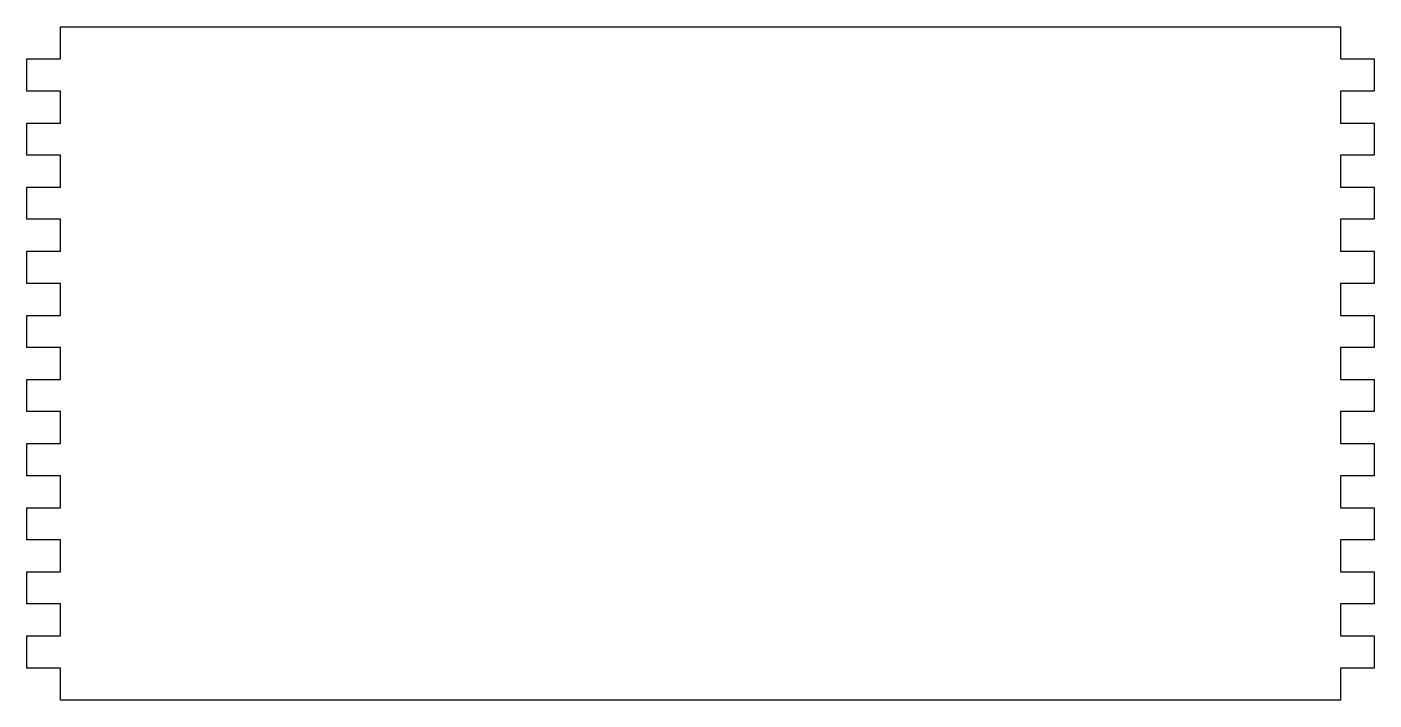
# Model space of a CAD drawing. Header units: metres. Extents: x 0 to 24, y 0 to 12.
import ezdxf

# ---------------------------------------------------------------- set-up
doc = ezdxf.new("R2010")
doc.units = ezdxf.units.M
doc.layers.add('PERIMETER', color=1, linetype='Continuous')

msp = doc.modelspace()

# ---------------------------------------------------------------- linework, layer by layer
at = {"layer": 'PERIMETER'}
msp.add_lwpolyline([(0.5984, 12), (23.4016, 12), (23.4016, 11.4286), (24, 11.4286), (24, 10.8571), (24, 10.8571), (23.4016, 10.8571), (23.4016, 10.2857), (24, 10.2857), (24, 9.7143), (24, 9.7143), (23.4016, 9.7143), (23.4016, 9.1429), (24, 9.1429), (24, 8.5714), (24, 8.5714), (23.4016, 8.5714), (23.4016, 8), (24, 8), (24, 7.4286), (24, 7.4286), (23.4016, 7.4286), (23.4016, 6.8571), (24, 6.8571), (24, 6.2857), (24, 6.2857), (23.4016, 6.2857), (23.4016, 5.7143), (24, 5.7143), (24, 5.1429), (24, 5.1429), (23.4016, 5.1429), (23.4016, 4.5714), (24, 4.5714), (24, 4), (24, 4), (23.4016, 4), (23.4016, 3.4286), (24, 3.4286), (24, 2.8571), (24, 2.8571), (23.4016, 2.8571), (23.4016, 2.2857), (24, 2.2857), (24, 1.7143), (24, 1.7143), (23.4016, 1.7143), (23.4016, 1.1429), (24, 1.1429), (24, 0.5714), (24, 0.5714), (23.4016, 0.5714), (23.4016, 0), (0.5984, 0), (0.5984, 0.5714), (0, 0.5714), (0, 1.1429), (0, 1.1429), (0.5984, 1.1429), (0.5984, 1.7143), (0, 1.7143), (0, 2.2857), (0, 2.2857), (0.5984, 2.2857), (0.5984, 2.8571), (0, 2.8571), (0, 3.4286), (0, 3.4286), (0.5984, 3.4286), (0.5984, 4), (0, 4), (0, 4.5714), (0, 4.5714), (0.5984, 4.5714), (0.5984, 5.1429), (0, 5.1429), (0, 5.7143), (0, 5.7143), (0.5984, 5.7143), (0.5984, 6.2857), (0, 6.2857), (0, 6.8571), (0, 6.8571), (0.5984, 6.8571), (0.5984, 7.4286), (0, 7.4286), (0, 8), (0, 8), (0.5984, 8), (0.5984, 8.5714), (0, 8.5714), (0, 9.1429), (0, 9.1429), (0.5984, 9.1429), (0.5984, 9.7143), (0, 9.7143), (0, 10.2857), (0, 10.2857), (0.5984, 10.2857), (0.5984, 10.8571), (0, 10.8571), (0, 11.4286), (0, 11.4286), (0.5984, 11.4286), (0.5984, 12), (0.5984, 12)], dxfattribs=at)

doc.saveas('drawing.dxf')
